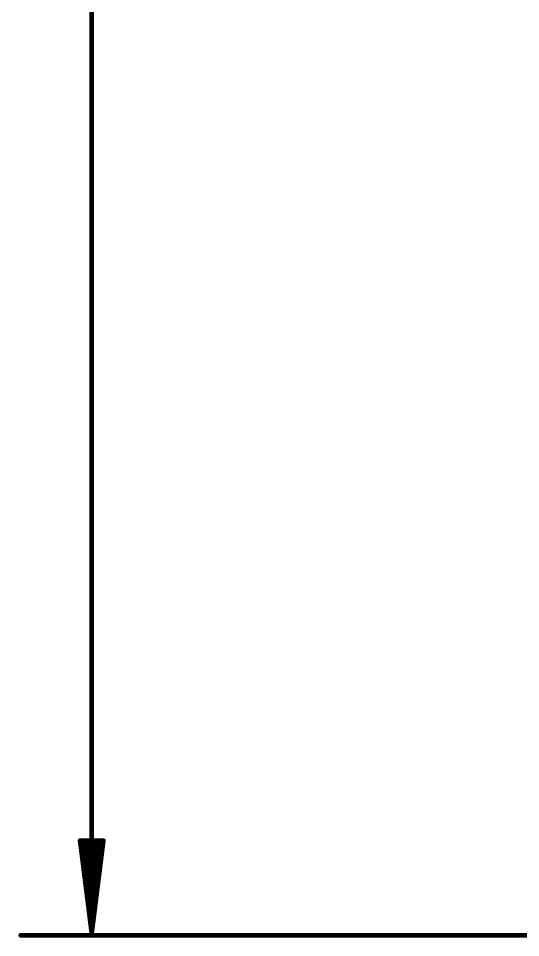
# Model space of a CAD drawing. Extents: x -15 to 70, y 0 to 100.
# Drawn here: x -14.33 to -0.53, y -0.07 to 25.2 of the extents above; entities that cross this region are included whole.
import ezdxf

# ---------------------------------------------------------------- set-up
doc = ezdxf.new("R2010")
doc.units = 0
doc.layers.add('1', color=12, linetype='CONTINUOUS')

msp = doc.modelspace()

# ---------------------------------------------------------------- linework, layer by layer
at = {"layer": '1', "const_width": 0.13}
for points in [[(-12.319, 88.327), (-12.319, 0.065)], [(-12.319, 0.065), (-12.6382, 2.6)], [(-12.6382, 2.6), (-11.9998, 2.6)], [(-12.319, 0.065), (-12.579, 2.6)], [(-12.319, 0.065), (-12.449, 2.6)], [(-11.9998, 2.6), (-12.319, 0.065)], [(-12.189, 2.6), (-12.319, 0.065)], [(-12.059, 2.6), (-12.319, 0.065)], [(0, 0), (-14.269, 0)]]:
    msp.add_lwpolyline(points, dxfattribs=at)
at = {"layer": '1', "const_width": 0.065}
for points in [[(-12.606, 2.6041, 1), (-12.6705, 2.5959)], [(-12.6382, 2.6325, 1), (-12.6382, 2.5675)], [(-12.5467, 2.6033, 1), (-12.6113, 2.5967)], [(-12.4165, 2.6017, 1), (-12.4815, 2.5983)], [(-12.1565, 2.5983, 1), (-12.2215, 2.6017)], [(-12.0267, 2.5967, 1), (-12.0913, 2.6033)], [(-11.9675, 2.5959, 1), (-12.032, 2.6041)], [(-11.9998, 2.5675, 1), (-11.9998, 2.6325)], [(-14.269, 0.0325, 1), (-14.269, -0.0325)], [(-12.3512, 0.0691, 1), (-12.2868, 0.0609)], [(-12.3513, 0.0683, 1), (-12.2867, 0.0617)], [(-12.3515, 0.0633, 1), (-12.2865, 0.0667)], [(-12.3515, 0.0667, 1), (-12.2865, 0.0633)], [(-12.3515, 0.065, 1), (-12.2865, 0.065)], [(-12.3513, 0.0617, 1), (-12.2867, 0.0683)], [(-12.3512, 0.0609, 1), (-12.2868, 0.0691)]]:
    msp.add_lwpolyline(points, format="xyb", dxfattribs=at)

doc.saveas('drawing.dxf')
